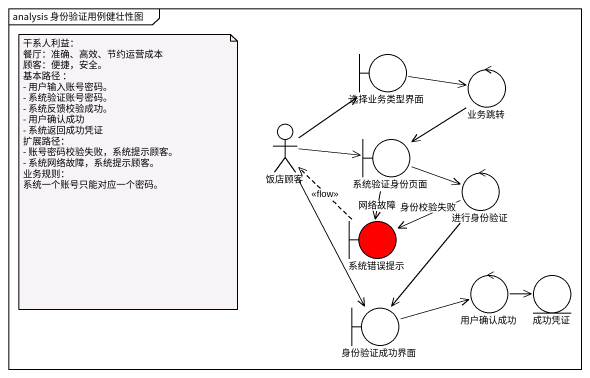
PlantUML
@startuml
mainframe analysis 身份验证用例健壮性图
boundary 选择业务类型界面
control 业务跳转
actor 饭店顾客
boundary 系统验证身份页面
control 进行身份验证
boundary 系统错误提示 #FF0000
control 用户确认成功
entity 成功凭证
boundary 身份验证成功界面
选择业务类型界面 -right-> 业务跳转
业务跳转 --> 系统验证身份页面
饭店顾客 -up-> 选择业务类型界面
饭店顾客 -right-> 系统验证身份页面
饭店顾客 --> 身份验证成功界面
系统验证身份页面 -right-> 进行身份验证
系统验证身份页面 --> 系统错误提示 : 网络故障
进行身份验证 -left-> 系统错误提示 : 身份校验失败
进行身份验证 --> 身份验证成功界面
系统错误提示 .up.> 饭店顾客 : <<flow>>
用户确认成功 -right-> 成功凭证
身份验证成功界面 -right-> 用户确认成功
note as N1
  干系人利益：
  餐厅：准确、高效、节约运营成本
  顾客：便捷，安全。
  基本路径 ：
  - 用户输入账号密码。
  - 系统验证账号密码。
  - 系统反馈校验成功。
  - 用户确认成功
  - 系统返回成功凭证
  扩展路径：
  - 账号密码校验失败，系统提示顾客。
  - 系统网络故障，系统提示顾客。
  业务规则：
  系统一个账号只能对应一个密码。
end note
@enduml
